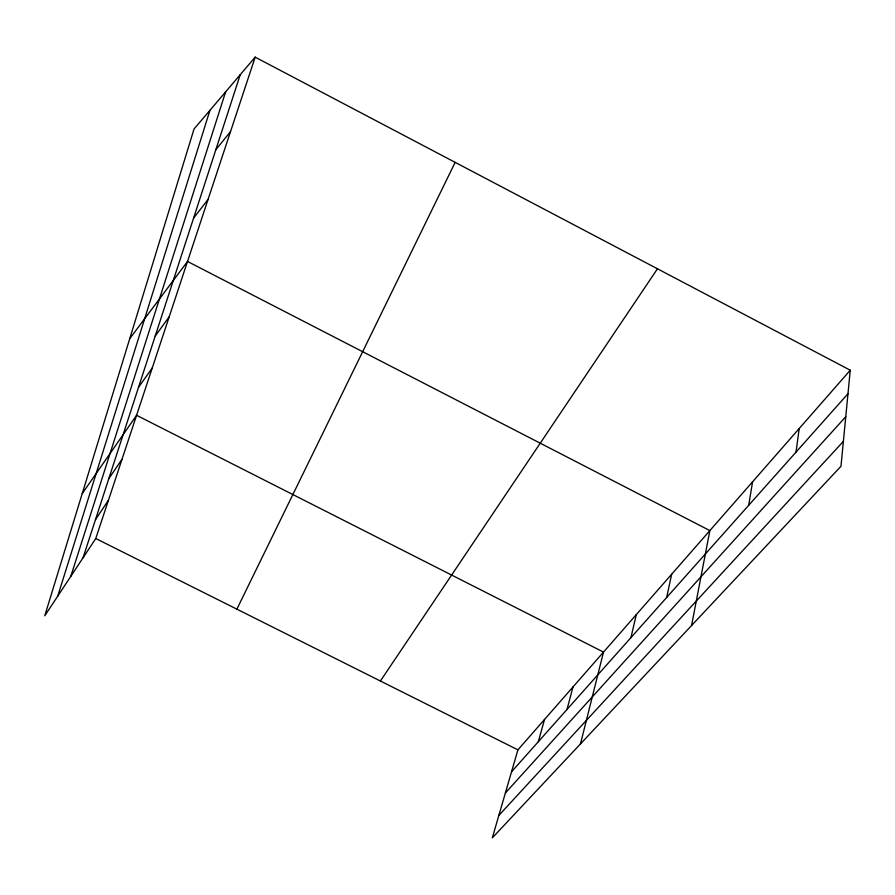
<?xml version="1.0" encoding="UTF-8"?>
<svg xmlns="http://www.w3.org/2000/svg" width="895" height="895" viewBox="0 0 895 895"><rect width="100%" height="100%" fill="white"/><g stroke="black" fill="none" stroke-linecap="round" stroke-linejoin="round"><path stroke-width="1.34" d="M850.25 370.217L840.976 466.295L492.328 837.854L517.914 749.865L850.25 370.217L255.176 57.146L194.036 128.992L44.75 615.827L95.776 538.51L255.176 57.146M796.035 452.098L799.201 428.526M748.69 505.306L752.594 481.778M691.589 625.493L709.858 530.601L187.525 261.463L129.73 338.69M666.663 597.48L671.653 574.243M630.919 637.643L636.311 614.619M580.486 743.89L603.51 652.086L136.577 415.291L82.239 493.57M567.016 709.466L572.99 686.946M538.331 741.698L544.529 719.468M57.761 596.115L209.933 110.32M70.783 576.38L225.618 91.883M83.067 557.775L240.24 74.699M236.873 609.159L455.163 162.364M95.485 519.603L108.44 500.26M380.397 681.017L657.456 268.791M108.798 478.68L122.011 459.28M138.535 387.289L152.262 367.934M155.204 336.05L169.189 316.808M193.577 218.123L208.065 199.417M215.796 149.823L230.518 131.599M511.537 771.803L847.979 393.733M505.373 792.992L845.764 416.712M498.839 815.434L843.381 441.369M95.776 538.51L517.914 749.865"/></g></svg>
